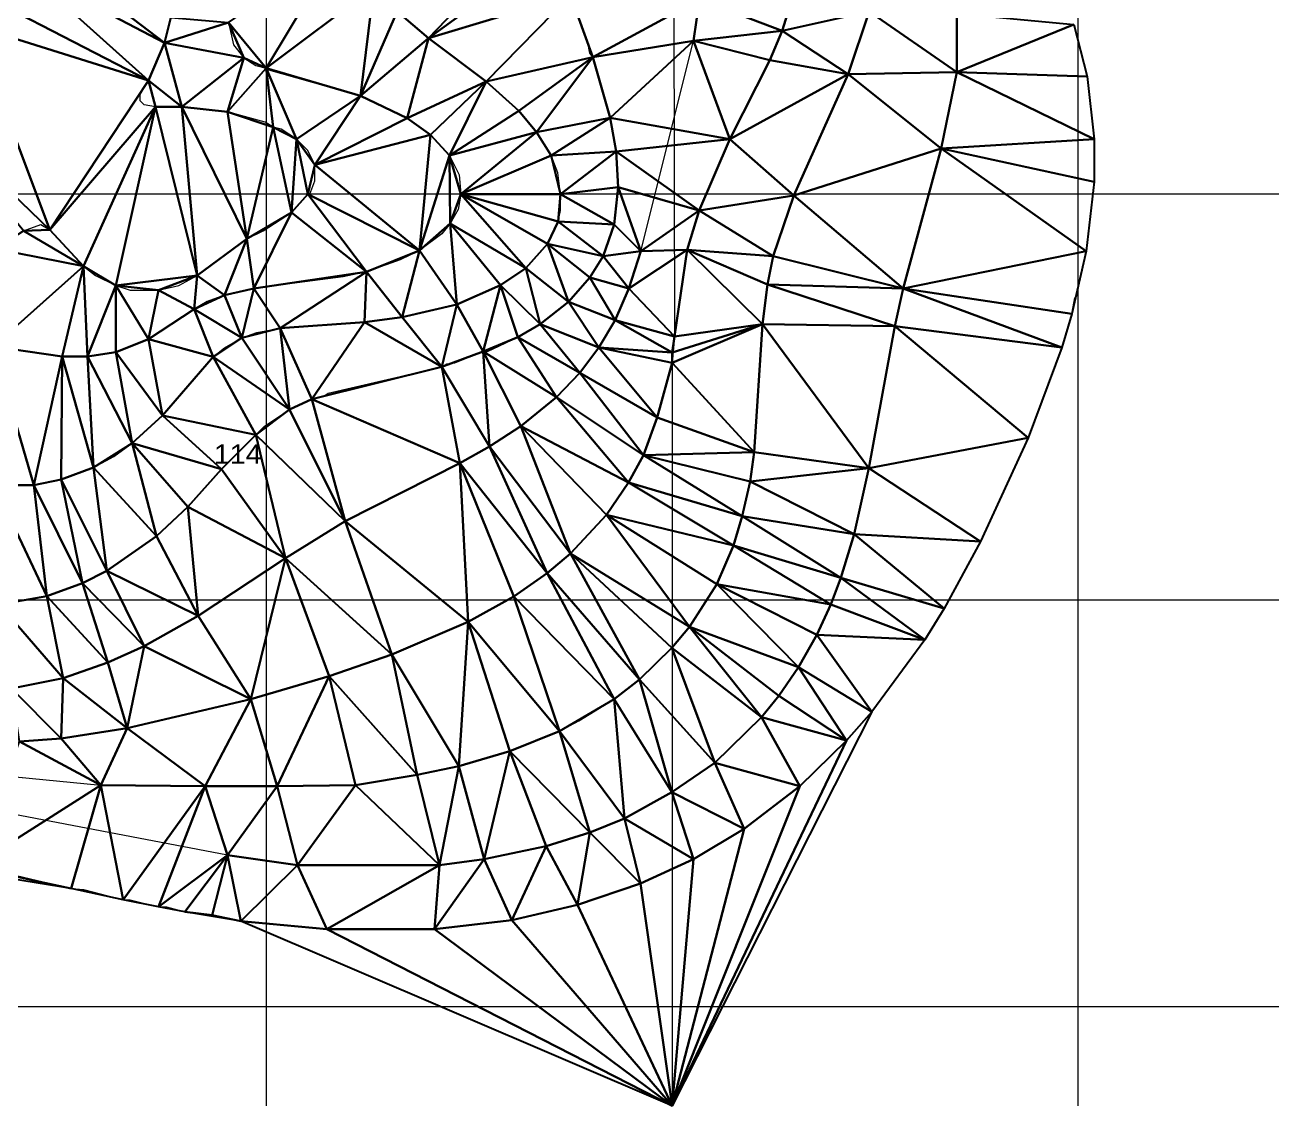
# Model space of a CAD drawing. Header units: metres. Extents: x 0 to 15.2, y 0 to 12.1.
# Drawn here: x 7.39 to 15.23, y 0.01 to 6.77 of the extents above; entities that cross this region are included whole.
import ezdxf

# ---------------------------------------------------------------- set-up
doc = ezdxf.new("R2010")
doc.units = ezdxf.units.M
doc.layers.add('P2D_GRAMMES', color=7, linetype='Continuous', lineweight=18)
doc.layers.add('P2D_ISOYPSEIS', color=30, linetype='Continuous', lineweight=18)
doc.layers.add('P2D_KEIMENA', color=7, linetype='Continuous')
doc.layers.add('P2D_TIN', color=94, linetype='Continuous')
doc.styles.add('ARIAL', font='arial.ttf')

msp = doc.modelspace()

# ---------------------------------------------------------------- linework, layer by layer
at = {"layer": 'P2D_GRAMMES'}
for p, q in [((8.893175, 12.055475), (8.893175, 0.009525)), ((13.973175, 12.055475), (13.973175, 0.009525)), ((15.230475, 5.711825), (0.009525, 5.711825)), ((15.230475, 3.171825), (0.009525, 3.171825)), ((0.009525, 0.631825), (15.230475, 0.631825))]:
    msp.add_line(p, q, dxfattribs=at)
at = {"layer": 'P2D_ISOYPSEIS'}
for points, elevation in [([(11.433845, 12.055475), (11.448509, 4.820662), (11.433845, 4.657725), (11.339195, 4.314825), (11.254105, 4.079875), (11.161395, 3.908425), (11.022965, 3.705225), (10.798175, 3.463925), (10.652125, 3.340735), (10.442575, 3.194685), (10.156825, 3.037205), (9.680575, 2.832735), (9.286875, 2.698115), (8.797925, 2.553335), (8.023225, 2.371725), (7.610475, 2.308225), (7.350125, 2.289175)], 110), ([(10.874375, 8.855075), (11.026775, 8.813165), (11.414125, 8.651875), (11.687175, 8.482965), (11.820525, 8.372475), (12.018645, 8.150225), (12.111355, 8.004175), (12.178665, 7.858125), (12.209145, 7.756525), (12.245975, 7.515225), (12.245975, 7.178675), (12.177395, 6.905625), (12.121515, 6.734175), (12.044045, 6.550025), (11.795125, 6.054725), (11.602085, 5.610225), (11.528425, 5.362575), (11.433845, 4.721225), (11.433845, 0.009525)], 110), ([(7.299325, 2.619375), (7.623175, 2.685415), (7.902575, 2.781935), (8.131175, 2.884805), (8.467725, 3.074035), (9.013825, 3.434715), (9.388475, 3.665855), (10.106025, 4.029075), (10.290175, 4.134485), (10.487025, 4.261485), (10.709275, 4.441825), (10.855325, 4.594225), (10.974705, 4.752975), (11.077575, 4.924425), (11.162665, 5.121275), (11.237595, 5.356225), (11.566525, 6.670675), (11.604625, 6.931025)], 112), ([(8.829675, 4.206875), (8.880475, 4.257675), (9.039225, 4.365625), (9.178925, 4.429125), (9.255125, 4.448175), (9.280525, 4.467225), (9.991725, 4.632325), (10.023475, 4.651375), (10.074275, 4.657725), (10.252075, 4.727575), (10.277475, 4.727575), (10.467975, 4.816475), (10.607675, 4.899025), (10.785475, 5.038725), (10.918825, 5.191125), (11.001375, 5.324475), (11.071225, 5.521325), (11.096625, 5.756275), (11.083925, 5.978525), (11.045825, 6.188075), (10.937875, 6.569075), (10.918825, 6.594475), (10.906125, 6.657975), (10.798175, 6.956425)], 114), ([(13.21435, 6.842125), (13.21435, 6.473825), (13.117195, 5.997575), (12.879705, 5.121275), (12.826365, 4.886325), (12.665075, 3.997325), (12.572365, 3.584575), (12.489815, 3.311525), (12.426315, 3.146425), (12.339955, 2.955925), (12.224385, 2.752725), (12.101195, 2.574925), (11.991975, 2.441575), (11.699875, 2.155825), (11.431905, 1.971675), (11.134725, 1.807845), (10.918825, 1.720215), (10.645775, 1.633855), (10.258425, 1.552575), (9.979025, 1.515904), (9.090025, 1.515904), (8.651875, 1.577975), (6.848475, 1.920875)], 106), ([(6.873875, 2.111375), (7.858125, 2.016125), (8.512175, 2.009775), (8.963025, 2.009775), (9.451975, 2.016125), (9.839325, 2.079625), (10.099675, 2.134235), (10.417175, 2.228215), (10.728325, 2.353945), (10.848975, 2.417445), (11.071225, 2.553335), (11.229975, 2.676525), (11.431905, 2.873375), (11.542395, 3.006725), (11.713845, 3.273425), (11.816715, 3.514725), (11.872595, 3.698875), (11.922125, 3.914775), (11.947525, 4.098925), (11.998325, 4.899025), (12.030075, 5.146675), (12.066905, 5.324475), (12.195175, 5.704205), (12.534265, 6.461125), (12.666345, 6.854825)], 108), ([(7.191375, 3.89255), (7.439025, 3.89255), (7.610475, 3.926205), (7.813675, 4.002405), (7.940675, 4.070985), (8.054975, 4.153535), (8.245475, 4.327525), (8.562975, 4.694555), (8.632825, 4.750435), (8.740775, 4.812665), (8.836025, 4.845685), (8.982075, 4.873625), (9.509125, 4.911725), (9.744075, 4.942205), (10.086975, 5.022215), (10.360025, 5.141595), (10.518775, 5.248275), (10.654665, 5.400675), (10.720705, 5.540375), (10.734675, 5.610225), (10.734675, 5.711825), (10.718165, 5.845175), (10.676255, 5.953125), (10.584815, 6.099175), (10.474325, 6.232525), (10.271125, 6.416675), (9.909175, 6.687185), (9.712325, 6.854825)], 116), ([(8.658225, 6.784975), (8.689975, 6.645275), (8.753475, 6.563995), (8.829675, 6.517005), (8.893175, 6.499225), (8.893175, 6.492875), (9.483725, 6.326505), (9.775825, 6.186805), (9.921875, 6.082665), (10.041255, 5.953125), (10.102215, 5.832475), (10.112375, 5.711825), (10.095865, 5.616575), (10.045065, 5.527675), (9.991725, 5.464175), (9.852025, 5.360035), (9.731375, 5.300345), (9.521825, 5.226685), (9.375775, 5.194935), (8.816975, 5.121275), (8.632825, 5.080635), (8.524875, 5.039995), (8.442325, 4.993005), (8.156575, 4.805045), (7.953375, 4.723765), (7.775575, 4.695825), (7.616825, 4.695825), (7.185025, 4.759325)], 116), ([(7.197725, 1.482725), (7.673975, 1.368425), (7.750175, 1.362075), (7.997825, 1.298575), (8.042275, 1.298575), (8.220075, 1.254125), (8.270875, 1.254125), (8.385175, 1.222375), (8.556625, 1.203325), (8.734425, 1.165225), (9.274175, 1.114425), (9.947275, 1.114425), (10.429875, 1.171575), (10.842625, 1.266825), (11.236325, 1.400175), (11.566525, 1.552575), (11.884025, 1.743075), (12.233275, 2.009775), (12.525375, 2.295525), (12.684125, 2.473325), (13.014325, 2.924175), (13.134975, 3.121025), (13.363575, 3.540125), (13.662025, 4.187825), (13.871575, 4.752975), (13.935075, 4.962525), (13.954125, 5.064125), (13.966825, 5.076825), (14.023975, 5.356225), (14.074775, 5.788025), (14.074775, 6.054725), (14.030325, 6.448425), (13.947775, 6.772275)], 104), ([(7.375525, 5.483225), (7.483475, 5.521325), (7.540625, 5.489575), (7.750175, 5.260975), (7.826375, 5.203825), (7.953375, 5.140325), (8.042275, 5.11175), (8.220075, 5.11175), (8.347075, 5.140325), (8.461375, 5.203825), (8.772525, 5.432425), (8.874125, 5.483225), (9.051925, 5.597525), (9.153525, 5.711825), (9.166225, 5.711825), (9.197975, 5.794375), (9.197975, 5.895975), (9.153525, 5.984875), (9.083675, 6.054725), (8.988425, 6.118225), (8.937625, 6.130925), (8.886825, 6.162675), (8.651875, 6.226175), (8.366125, 6.257925), (8.201025, 6.257925), (8.131175, 6.270625), (8.105775, 6.296025), (8.105775, 6.334125), (8.156575, 6.423025), (8.258175, 6.657975), (8.296275, 6.816725)], 120), ([(7.223125, 3.146425), (7.521575, 3.197225), (7.743825, 3.279775), (7.896225, 3.355975), (8.207375, 3.571875), (8.404225, 3.756025), (8.613775, 3.990975)], 114)]:
    msp.add_lwpolyline(points, dxfattribs=dict(at, elevation=elevation))
at = {"layer": 'P2D_TIN'}
for points in [[(10.575925, 7.381875, 114), (9.909175, 6.687185, 116), (9.712325, 6.854825, 116)], [(10.664825, 7.235825, 114), (9.909175, 6.687185, 116), (10.575925, 7.381875, 114)], [(7.388225, 7.115175, 120), (7.508875, 7.229475, 120), (8.258175, 6.657975, 120)], [(7.508875, 7.229475, 120), (8.296275, 6.816725, 120), (8.258175, 6.657975, 120)], [(9.350375, 7.261225, 116), (8.893175, 6.499225, 116), (8.658225, 6.784975, 116)], [(9.350375, 7.261225, 116), (9.566275, 7.007225, 116), (8.893175, 6.499225, 116)], [(10.664825, 7.235825, 114), (10.798175, 6.956425, 114), (9.909175, 6.687185, 116)], [(7.216775, 6.905625, 120), (7.388225, 7.115175, 120), (8.156575, 6.423025, 120)], [(7.388225, 7.115175, 120), (8.258175, 6.657975, 120), (8.156575, 6.423025, 120)], [(9.566275, 7.007225, 116), (9.483725, 6.326505, 116), (8.893175, 6.499225, 116)], [(9.566275, 7.007225, 116), (9.712325, 6.854825, 116), (9.483725, 6.326505, 116)], [(7.058025, 6.765925, 120), (7.216775, 6.905625, 120), (8.156575, 6.423025, 120)], [(10.798175, 6.956425, 114), (10.271125, 6.416675, 116), (9.909175, 6.687185, 116)], [(10.937875, 6.569075, 114), (10.271125, 6.416675, 116), (10.798175, 6.956425, 114)], [(11.604625, 6.931025, 112), (10.937875, 6.569075, 114), (10.798175, 6.956425, 114)], [(11.566525, 6.670675, 112), (10.937875, 6.569075, 114), (11.604625, 6.931025, 112)], [(11.566525, 6.670675, 112), (11.604625, 6.931025, 112), (12.121515, 6.734175, 110)], [(12.121515, 6.734175, 110), (11.604625, 6.931025, 112), (12.177395, 6.905625, 110)], [(12.666345, 6.854825, 108), (12.121515, 6.734175, 110), (12.177395, 6.905625, 110)], [(9.712325, 6.854825, 116), (9.909175, 6.687185, 116), (9.483725, 6.326505, 116)], [(12.666345, 6.854825, 108), (12.534265, 6.461125, 108), (12.121515, 6.734175, 110)], [(13.21435, 6.473825, 106), (12.534265, 6.461125, 108), (12.666345, 6.854825, 108)], [(13.21435, 6.473825, 106), (12.666345, 6.854825, 108), (13.21435, 6.842125, 106)], [(13.947775, 6.772275, 104), (13.21435, 6.473825, 106), (13.21435, 6.842125, 106)], [(6.759575, 6.238875, 120), (7.058025, 6.765925, 120), (7.540625, 5.489575, 120)], [(7.058025, 6.765925, 120), (8.156575, 6.423025, 120), (7.540625, 5.489575, 120)], [(8.296275, 6.816725, 120), (8.658225, 6.784975, 116), (8.258175, 6.657975, 120)], [(8.658225, 6.784975, 116), (8.753475, 6.563995, 116), (8.258175, 6.657975, 120)], [(8.658225, 6.784975, 116), (8.893175, 6.499225, 116), (8.753475, 6.563995, 116)], [(13.947775, 6.772275, 104), (14.030325, 6.448425, 104), (13.21435, 6.473825, 106)], [(9.909175, 6.687185, 116), (9.775825, 6.186805, 116), (9.483725, 6.326505, 116)], [(9.909175, 6.687185, 116), (10.271125, 6.416675, 116), (9.775825, 6.186805, 116)], [(11.566525, 6.670675, 112), (11.045825, 6.188075, 114), (10.937875, 6.569075, 114)], [(11.566525, 6.670675, 112), (11.795125, 6.054725, 110), (11.045825, 6.188075, 114)], [(12.044045, 6.550025, 110), (11.566525, 6.670675, 112), (12.121515, 6.734175, 110)], [(11.566525, 6.670675, 112), (12.044045, 6.550025, 110), (11.795125, 6.054725, 110)], [(12.121515, 6.734175, 110), (12.534265, 6.461125, 108), (12.044045, 6.550025, 110)], [(8.156575, 6.423025, 120), (8.258175, 6.657975, 120), (8.366125, 6.257925, 120)], [(8.258175, 6.657975, 120), (8.753475, 6.563995, 116), (8.366125, 6.257925, 120)], [(8.753475, 6.563995, 116), (8.651875, 6.226175, 120), (8.366125, 6.257925, 120)], [(8.753475, 6.563995, 116), (8.893175, 6.499225, 116), (8.651875, 6.226175, 120)], [(10.937875, 6.569075, 114), (10.474325, 6.232525, 116), (10.271125, 6.416675, 116)], [(10.584815, 6.099175, 116), (10.474325, 6.232525, 116), (10.937875, 6.569075, 114)], [(10.584815, 6.099175, 116), (10.937875, 6.569075, 114), (11.045825, 6.188075, 114)], [(12.044045, 6.550025, 110), (12.534265, 6.461125, 108), (11.795125, 6.054725, 110)], [(8.893175, 6.499225, 116), (8.937625, 6.130925, 120), (8.651875, 6.226175, 120)], [(8.893175, 6.499225, 116), (9.083675, 6.054725, 120), (8.937625, 6.130925, 120)], [(8.893175, 6.499225, 116), (9.483725, 6.326505, 116), (9.083675, 6.054725, 120)], [(12.534265, 6.461125, 108), (12.195175, 5.704205, 108), (11.795125, 6.054725, 110)], [(13.117195, 5.997575, 106), (12.195175, 5.704205, 108), (12.534265, 6.461125, 108)], [(13.21435, 6.473825, 106), (13.117195, 5.997575, 106), (12.534265, 6.461125, 108)], [(14.074775, 6.054725, 104), (13.117195, 5.997575, 106), (13.21435, 6.473825, 106)], [(14.030325, 6.448425, 104), (14.074775, 6.054725, 104), (13.21435, 6.473825, 106)], [(8.156575, 6.423025, 120), (8.201025, 6.257925, 120), (7.540625, 5.489575, 120)], [(8.201025, 6.257925, 120), (8.156575, 6.423025, 120), (8.366125, 6.257925, 120)], [(10.271125, 6.416675, 116), (9.921875, 6.082665, 116), (9.775825, 6.186805, 116)], [(9.921875, 6.082665, 116), (10.271125, 6.416675, 116), (10.041255, 5.953125, 116)], [(10.271125, 6.416675, 116), (10.474325, 6.232525, 116), (10.041255, 5.953125, 116)], [(9.083675, 6.054725, 120), (9.483725, 6.326505, 116), (9.197975, 5.895975, 120)], [(9.483725, 6.326505, 116), (9.775825, 6.186805, 116), (9.197975, 5.895975, 120)], [(7.375525, 5.483225, 120), (6.759575, 6.238875, 120), (7.540625, 5.489575, 120)], [(7.540625, 5.489575, 120), (8.201025, 6.257925, 120), (7.750175, 5.260975, 120)], [(8.201025, 6.257925, 120), (7.953375, 5.140325, 120), (7.750175, 5.260975, 120)], [(8.461375, 5.203825, 120), (7.953375, 5.140325, 120), (8.201025, 6.257925, 120)], [(8.201025, 6.257925, 120), (8.366125, 6.257925, 120), (8.461375, 5.203825, 120)], [(8.366125, 6.257925, 120), (8.772525, 5.432425, 120), (8.461375, 5.203825, 120)], [(8.366125, 6.257925, 120), (8.651875, 6.226175, 120), (8.772525, 5.432425, 120)], [(8.651875, 6.226175, 120), (8.937625, 6.130925, 120), (8.772525, 5.432425, 120)], [(10.474325, 6.232525, 116), (10.584815, 6.099175, 116), (10.041255, 5.953125, 116)], [(8.937625, 6.130925, 120), (9.051925, 5.597525, 120), (8.772525, 5.432425, 120)], [(8.937625, 6.130925, 120), (9.083675, 6.054725, 120), (9.051925, 5.597525, 120)], [(9.775825, 6.186805, 116), (9.921875, 6.082665, 116), (9.197975, 5.895975, 120)], [(10.676255, 5.953125, 116), (10.584815, 6.099175, 116), (11.045825, 6.188075, 114)], [(10.676255, 5.953125, 116), (11.045825, 6.188075, 114), (11.083925, 5.978525, 114)], [(11.083925, 5.978525, 114), (11.045825, 6.188075, 114), (11.795125, 6.054725, 110)], [(9.083675, 6.054725, 120), (9.153525, 5.711825, 120), (9.051925, 5.597525, 120)], [(9.083675, 6.054725, 120), (9.197975, 5.895975, 120), (9.153525, 5.711825, 120)], [(9.921875, 6.082665, 116), (9.852025, 5.360035, 116), (9.197975, 5.895975, 120)], [(9.921875, 6.082665, 116), (10.041255, 5.953125, 116), (9.852025, 5.360035, 116)], [(10.584815, 6.099175, 116), (10.112375, 5.711825, 116), (10.041255, 5.953125, 116)], [(10.584815, 6.099175, 116), (10.676255, 5.953125, 116), (10.112375, 5.711825, 116)], [(11.602085, 5.610225, 110), (11.083925, 5.978525, 114), (11.795125, 6.054725, 110)], [(12.195175, 5.704205, 108), (11.602085, 5.610225, 110), (11.795125, 6.054725, 110)], [(14.074775, 5.788025, 104), (13.117195, 5.997575, 106), (14.074775, 6.054725, 104)], [(10.734675, 5.711825, 116), (10.676255, 5.953125, 116), (11.083925, 5.978525, 114)], [(11.096625, 5.756275, 114), (10.734675, 5.711825, 116), (11.083925, 5.978525, 114)], [(11.096625, 5.756275, 114), (11.083925, 5.978525, 114), (11.602085, 5.610225, 110)], [(13.117195, 5.997575, 106), (12.879705, 5.121275, 106), (12.195175, 5.704205, 108)], [(13.117195, 5.997575, 106), (14.023975, 5.356225, 104), (12.879705, 5.121275, 106)], [(13.117195, 5.997575, 106), (14.074775, 5.788025, 104), (14.023975, 5.356225, 104)], [(9.852025, 5.360035, 116), (9.153525, 5.711825, 120), (9.197975, 5.895975, 120)], [(10.041255, 5.953125, 116), (10.045065, 5.527675, 116), (9.852025, 5.360035, 116)], [(10.041255, 5.953125, 116), (10.112375, 5.711825, 116), (10.045065, 5.527675, 116)], [(10.676255, 5.953125, 116), (10.734675, 5.711825, 116), (10.112375, 5.711825, 116)], [(11.096625, 5.756275, 114), (11.071225, 5.521325, 114), (10.734675, 5.711825, 116)], [(11.096625, 5.756275, 114), (11.237595, 5.356225, 112), (11.071225, 5.521325, 114)], [(11.237595, 5.356225, 112), (11.096625, 5.756275, 114), (11.602085, 5.610225, 110)], [(9.521825, 5.226685, 116), (9.051925, 5.597525, 120), (9.153525, 5.711825, 120)], [(9.852025, 5.360035, 116), (9.521825, 5.226685, 116), (9.153525, 5.711825, 120)], [(10.518775, 5.248275, 116), (10.045065, 5.527675, 116), (10.112375, 5.711825, 116)], [(10.654665, 5.400675, 116), (10.518775, 5.248275, 116), (10.112375, 5.711825, 116)], [(10.720705, 5.540375, 116), (10.654665, 5.400675, 116), (10.112375, 5.711825, 116)], [(10.734675, 5.711825, 116), (10.720705, 5.540375, 116), (10.112375, 5.711825, 116)], [(11.071225, 5.521325, 114), (10.720705, 5.540375, 116), (10.734675, 5.711825, 116)], [(12.066905, 5.324475, 108), (11.602085, 5.610225, 110), (12.195175, 5.704205, 108)], [(12.879705, 5.121275, 106), (12.066905, 5.324475, 108), (12.195175, 5.704205, 108)], [(8.772525, 5.432425, 120), (9.051925, 5.597525, 120), (8.816975, 5.121275, 116)], [(9.051925, 5.597525, 120), (9.521825, 5.226685, 116), (8.816975, 5.121275, 116)], [(11.528425, 5.362575, 110), (11.237595, 5.356225, 112), (11.602085, 5.610225, 110)], [(12.066905, 5.324475, 108), (11.528425, 5.362575, 110), (11.602085, 5.610225, 110)], [(10.045065, 5.527675, 116), (10.086975, 5.022215, 116), (9.852025, 5.360035, 116)], [(10.045065, 5.527675, 116), (10.360025, 5.141595, 116), (10.086975, 5.022215, 116)], [(10.518775, 5.248275, 116), (10.360025, 5.141595, 116), (10.045065, 5.527675, 116)], [(11.001375, 5.324475, 114), (10.654665, 5.400675, 116), (10.720705, 5.540375, 116)], [(11.001375, 5.324475, 114), (10.720705, 5.540375, 116), (11.071225, 5.521325, 114)], [(11.237595, 5.356225, 112), (11.001375, 5.324475, 114), (11.071225, 5.521325, 114)], [(7.750175, 5.260975, 120), (7.197725, 5.368925, 120), (7.375525, 5.483225, 120)], [(7.540625, 5.489575, 120), (7.750175, 5.260975, 120), (7.375525, 5.483225, 120)], [(8.461375, 5.203825, 120), (8.772525, 5.432425, 120), (8.632825, 5.080635, 116)], [(8.772525, 5.432425, 120), (8.816975, 5.121275, 116), (8.632825, 5.080635, 116)], [(7.750175, 5.260975, 120), (7.185025, 4.759325, 116), (7.197725, 5.368925, 120)], [(9.852025, 5.360035, 116), (9.744075, 4.942205, 116), (9.521825, 5.226685, 116)], [(10.086975, 5.022215, 116), (9.744075, 4.942205, 116), (9.852025, 5.360035, 116)], [(10.654665, 5.400675, 116), (10.785475, 5.038725, 114), (10.518775, 5.248275, 116)], [(10.918825, 5.191125, 114), (10.654665, 5.400675, 116), (11.001375, 5.324475, 114)], [(10.918825, 5.191125, 114), (10.785475, 5.038725, 114), (10.654665, 5.400675, 116)], [(11.237595, 5.356225, 112), (11.162665, 5.121275, 112), (11.001375, 5.324475, 114)], [(11.162665, 5.121275, 112), (11.237595, 5.356225, 112), (11.528425, 5.362575, 110)], [(11.448509, 4.820662, 110), (11.162665, 5.121275, 112), (11.528425, 5.362575, 110)], [(11.528425, 5.362575, 110), (11.998325, 4.899025, 108), (11.448509, 4.820662, 110)], [(12.030075, 5.146675, 108), (11.998325, 4.899025, 108), (11.528425, 5.362575, 110)], [(12.030075, 5.146675, 108), (11.528425, 5.362575, 110), (12.066905, 5.324475, 108)], [(14.023975, 5.356225, 104), (13.935075, 4.962525, 104), (12.879705, 5.121275, 106)], [(7.616825, 4.695825, 116), (7.185025, 4.759325, 116), (7.750175, 5.260975, 120)], [(7.775575, 4.695825, 116), (7.616825, 4.695825, 116), (7.750175, 5.260975, 120)], [(7.953375, 5.140325, 120), (7.775575, 4.695825, 116), (7.750175, 5.260975, 120)], [(11.162665, 5.121275, 112), (10.918825, 5.191125, 114), (11.001375, 5.324475, 114)], [(12.030075, 5.146675, 108), (12.066905, 5.324475, 108), (12.879705, 5.121275, 106)], [(8.220075, 5.11175, 120), (7.953375, 5.140325, 120), (8.461375, 5.203825, 120)], [(8.461375, 5.203825, 120), (8.442325, 4.993005, 116), (8.220075, 5.11175, 120)], [(8.461375, 5.203825, 120), (8.632825, 5.080635, 116), (8.442325, 4.993005, 116)], [(9.521825, 5.226685, 116), (8.982075, 4.873625, 116), (8.816975, 5.121275, 116)], [(9.521825, 5.226685, 116), (9.509125, 4.911725, 116), (8.982075, 4.873625, 116)], [(9.521825, 5.226685, 116), (9.744075, 4.942205, 116), (9.509125, 4.911725, 116)], [(10.518775, 5.248275, 116), (10.607675, 4.899025, 114), (10.360025, 5.141595, 116)], [(10.785475, 5.038725, 114), (10.607675, 4.899025, 114), (10.518775, 5.248275, 116)], [(11.077575, 4.924425, 112), (10.785475, 5.038725, 114), (10.918825, 5.191125, 114)], [(11.162665, 5.121275, 112), (11.077575, 4.924425, 112), (10.918825, 5.191125, 114)], [(7.953375, 5.140325, 120), (7.953375, 4.723765, 116), (7.775575, 4.695825, 116)], [(7.953375, 5.140325, 120), (8.156575, 4.805045, 116), (7.953375, 4.723765, 116)], [(8.220075, 5.11175, 120), (8.156575, 4.805045, 116), (7.953375, 5.140325, 120)], [(8.220075, 5.11175, 120), (8.442325, 4.993005, 116), (8.156575, 4.805045, 116)], [(8.816975, 5.121275, 116), (8.740775, 4.812665, 116), (8.632825, 5.080635, 116)], [(8.816975, 5.121275, 116), (8.982075, 4.873625, 116), (8.740775, 4.812665, 116)], [(10.360025, 5.141595, 116), (10.252075, 4.727575, 114), (10.086975, 5.022215, 116)], [(10.360025, 5.141595, 116), (10.467975, 4.816475, 114), (10.252075, 4.727575, 114)], [(10.607675, 4.899025, 114), (10.467975, 4.816475, 114), (10.360025, 5.141595, 116)], [(11.448509, 4.820662, 110), (11.077575, 4.924425, 112), (11.162665, 5.121275, 112)], [(12.826365, 4.886325, 106), (11.998325, 4.899025, 108), (12.030075, 5.146675, 108)], [(12.826365, 4.886325, 106), (12.030075, 5.146675, 108), (12.879705, 5.121275, 106)], [(12.826365, 4.886325, 106), (12.879705, 5.121275, 106), (13.871575, 4.752975, 104)], [(12.879705, 5.121275, 106), (13.935075, 4.962525, 104), (13.871575, 4.752975, 104)], [(8.632825, 5.080635, 116), (8.740775, 4.812665, 116), (8.442325, 4.993005, 116)], [(10.086975, 5.022215, 116), (9.991725, 4.632325, 114), (9.744075, 4.942205, 116)], [(10.086975, 5.022215, 116), (10.252075, 4.727575, 114), (9.991725, 4.632325, 114)], [(10.974705, 4.752975, 112), (10.607675, 4.899025, 114), (10.785475, 5.038725, 114)], [(11.077575, 4.924425, 112), (10.974705, 4.752975, 112), (10.785475, 5.038725, 114)], [(8.562975, 4.694555, 116), (8.156575, 4.805045, 116), (8.442325, 4.993005, 116)], [(8.740775, 4.812665, 116), (8.562975, 4.694555, 116), (8.442325, 4.993005, 116)], [(8.982075, 4.873625, 116), (9.039225, 4.365625, 114), (8.740775, 4.812665, 116)], [(9.509125, 4.911725, 116), (9.178925, 4.429125, 114), (8.982075, 4.873625, 116)], [(9.178925, 4.429125, 114), (9.039225, 4.365625, 114), (8.982075, 4.873625, 116)], [(9.509125, 4.911725, 116), (9.991725, 4.632325, 114), (9.178925, 4.429125, 114)], [(9.744075, 4.942205, 116), (9.991725, 4.632325, 114), (9.509125, 4.911725, 116)], [(10.855325, 4.594225, 112), (10.467975, 4.816475, 114), (10.607675, 4.899025, 114)], [(10.974705, 4.752975, 112), (10.855325, 4.594225, 112), (10.607675, 4.899025, 114)], [(10.974705, 4.752975, 112), (11.077575, 4.924425, 112), (11.433845, 4.721225, 110)], [(11.433845, 4.721225, 110), (11.077575, 4.924425, 112), (11.448509, 4.820662, 110)], [(11.998325, 4.899025, 108), (11.433845, 4.657725, 110), (11.433845, 4.721225, 110)], [(11.448509, 4.820662, 110), (11.998325, 4.899025, 108), (11.433845, 4.721225, 110)], [(11.998325, 4.899025, 108), (11.947525, 4.098925, 108), (11.433845, 4.657725, 110)], [(12.665075, 3.997325, 106), (11.947525, 4.098925, 108), (11.998325, 4.899025, 108)], [(12.826365, 4.886325, 106), (12.665075, 3.997325, 106), (11.998325, 4.899025, 108)], [(12.826365, 4.886325, 106), (13.662025, 4.187825, 104), (12.665075, 3.997325, 106)], [(12.826365, 4.886325, 106), (13.871575, 4.752975, 104), (13.662025, 4.187825, 104)], [(8.156575, 4.805045, 116), (8.245475, 4.327525, 116), (7.953375, 4.723765, 116)], [(8.562975, 4.694555, 116), (8.245475, 4.327525, 116), (8.156575, 4.805045, 116)], [(9.039225, 4.365625, 114), (8.562975, 4.694555, 116), (8.740775, 4.812665, 116)], [(10.709275, 4.441825, 112), (10.252075, 4.727575, 114), (10.467975, 4.816475, 114)], [(10.855325, 4.594225, 112), (10.709275, 4.441825, 112), (10.467975, 4.816475, 114)], [(7.616825, 4.695825, 116), (7.439025, 3.89255, 116), (7.185025, 4.759325, 116)], [(7.439025, 3.89255, 116), (7.191375, 3.89255, 116), (7.185025, 4.759325, 116)], [(7.953375, 4.723765, 116), (8.054975, 4.153535, 116), (7.775575, 4.695825, 116)], [(8.245475, 4.327525, 116), (8.054975, 4.153535, 116), (7.953375, 4.723765, 116)], [(10.252075, 4.727575, 114), (10.290175, 4.134485, 112), (9.991725, 4.632325, 114)], [(10.487025, 4.261485, 112), (10.290175, 4.134485, 112), (10.252075, 4.727575, 114)], [(10.709275, 4.441825, 112), (10.487025, 4.261485, 112), (10.252075, 4.727575, 114)], [(10.974705, 4.752975, 112), (11.339195, 4.314825, 110), (10.855325, 4.594225, 112)], [(10.974705, 4.752975, 112), (11.433845, 4.657725, 110), (11.339195, 4.314825, 110)], [(11.433845, 4.721225, 110), (11.433845, 4.657725, 110), (10.974705, 4.752975, 112)], [(7.610475, 3.926205, 116), (7.439025, 3.89255, 116), (7.616825, 4.695825, 116)], [(7.813675, 4.002405, 116), (7.610475, 3.926205, 116), (7.616825, 4.695825, 116)], [(7.775575, 4.695825, 116), (7.813675, 4.002405, 116), (7.616825, 4.695825, 116)], [(8.054975, 4.153535, 116), (7.813675, 4.002405, 116), (7.775575, 4.695825, 116)], [(8.829675, 4.206875, 114), (8.245475, 4.327525, 116), (8.562975, 4.694555, 116)], [(8.829675, 4.206875, 114), (8.562975, 4.694555, 116), (9.039225, 4.365625, 114)], [(9.991725, 4.632325, 114), (10.106025, 4.029075, 112), (9.178925, 4.429125, 114)], [(10.290175, 4.134485, 112), (10.106025, 4.029075, 112), (9.991725, 4.632325, 114)], [(11.947525, 4.098925, 108), (11.339195, 4.314825, 110), (11.433845, 4.657725, 110)], [(10.855325, 4.594225, 112), (11.254105, 4.079875, 110), (10.709275, 4.441825, 112)], [(10.855325, 4.594225, 112), (11.339195, 4.314825, 110), (11.254105, 4.079875, 110)], [(9.388475, 3.665855, 112), (9.039225, 4.365625, 114), (9.178925, 4.429125, 114)], [(10.106025, 4.029075, 112), (9.388475, 3.665855, 112), (9.178925, 4.429125, 114)], [(10.709275, 4.441825, 112), (11.161395, 3.908425, 110), (10.487025, 4.261485, 112)], [(10.709275, 4.441825, 112), (11.254105, 4.079875, 110), (11.161395, 3.908425, 110)], [(8.245475, 4.327525, 116), (8.613775, 3.990975, 114), (8.054975, 4.153535, 116)], [(8.829675, 4.206875, 114), (8.613775, 3.990975, 114), (8.245475, 4.327525, 116)], [(9.388475, 3.665855, 112), (8.829675, 4.206875, 114), (9.039225, 4.365625, 114)], [(10.290175, 4.134485, 112), (10.487025, 4.261485, 112), (10.798175, 3.463925, 110)], [(10.487025, 4.261485, 112), (11.022965, 3.705225, 110), (10.798175, 3.463925, 110)], [(10.487025, 4.261485, 112), (11.161395, 3.908425, 110), (11.022965, 3.705225, 110)], [(11.254105, 4.079875, 110), (11.339195, 4.314825, 110), (11.947525, 4.098925, 108)], [(8.829675, 4.206875, 114), (9.013825, 3.434715, 112), (8.613775, 3.990975, 114)], [(9.388475, 3.665855, 112), (9.013825, 3.434715, 112), (8.829675, 4.206875, 114)], [(13.662025, 4.187825, 104), (13.363575, 3.540125, 104), (12.665075, 3.997325, 106)], [(8.054975, 4.153535, 116), (8.207375, 3.571875, 114), (7.813675, 4.002405, 116)], [(8.613775, 3.990975, 114), (8.404225, 3.756025, 114), (8.054975, 4.153535, 116)], [(8.404225, 3.756025, 114), (8.207375, 3.571875, 114), (8.054975, 4.153535, 116)], [(10.106025, 4.029075, 112), (10.290175, 4.134485, 112), (10.652125, 3.340735, 110)], [(10.290175, 4.134485, 112), (10.798175, 3.463925, 110), (10.652125, 3.340735, 110)], [(11.872595, 3.698875, 108), (11.161395, 3.908425, 110), (11.254105, 4.079875, 110)], [(11.947525, 4.098925, 108), (11.922125, 3.914775, 108), (11.254105, 4.079875, 110)], [(11.922125, 3.914775, 108), (11.872595, 3.698875, 108), (11.254105, 4.079875, 110)], [(12.665075, 3.997325, 106), (11.922125, 3.914775, 108), (11.947525, 4.098925, 108)], [(7.813675, 4.002405, 116), (7.896225, 3.355975, 114), (7.610475, 3.926205, 116)], [(8.207375, 3.571875, 114), (7.896225, 3.355975, 114), (7.813675, 4.002405, 116)], [(10.156825, 3.037205, 110), (9.388475, 3.665855, 112), (10.106025, 4.029075, 112)], [(10.156825, 3.037205, 110), (10.106025, 4.029075, 112), (10.442575, 3.194685, 110)], [(10.442575, 3.194685, 110), (10.106025, 4.029075, 112), (10.652125, 3.340735, 110)], [(7.610475, 3.926205, 116), (7.743825, 3.279775, 114), (7.439025, 3.89255, 116)], [(7.896225, 3.355975, 114), (7.743825, 3.279775, 114), (7.610475, 3.926205, 116)], [(9.013825, 3.434715, 112), (8.404225, 3.756025, 114), (8.613775, 3.990975, 114)], [(12.665075, 3.997325, 106), (12.572365, 3.584575, 106), (11.922125, 3.914775, 108)], [(12.665075, 3.997325, 106), (13.363575, 3.540125, 104), (12.572365, 3.584575, 106)], [(7.439025, 3.89255, 116), (7.521575, 3.197225, 114), (7.191375, 3.89255, 116)], [(7.521575, 3.197225, 114), (7.223125, 3.146425, 114), (7.191375, 3.89255, 116)], [(7.743825, 3.279775, 114), (7.521575, 3.197225, 114), (7.439025, 3.89255, 116)], [(11.816715, 3.514725, 108), (11.022965, 3.705225, 110), (11.161395, 3.908425, 110)], [(11.872595, 3.698875, 108), (11.816715, 3.514725, 108), (11.161395, 3.908425, 110)], [(11.872595, 3.698875, 108), (11.922125, 3.914775, 108), (12.572365, 3.584575, 106)], [(8.404225, 3.756025, 114), (8.467725, 3.074035, 112), (8.207375, 3.571875, 114)], [(9.013825, 3.434715, 112), (8.467725, 3.074035, 112), (8.404225, 3.756025, 114)], [(11.022965, 3.705225, 110), (11.542395, 3.006725, 108), (10.798175, 3.463925, 110)], [(11.713845, 3.273425, 108), (11.542395, 3.006725, 108), (11.022965, 3.705225, 110)], [(11.713845, 3.273425, 108), (11.022965, 3.705225, 110), (11.816715, 3.514725, 108)], [(11.816715, 3.514725, 108), (11.872595, 3.698875, 108), (12.489815, 3.311525, 106)], [(12.572365, 3.584575, 106), (12.489815, 3.311525, 106), (11.872595, 3.698875, 108)], [(9.680575, 2.832735, 110), (9.013825, 3.434715, 112), (9.388475, 3.665855, 112)], [(9.680575, 2.832735, 110), (9.388475, 3.665855, 112), (10.156825, 3.037205, 110)], [(8.207375, 3.571875, 114), (8.467725, 3.074035, 112), (7.896225, 3.355975, 114)], [(12.489815, 3.311525, 106), (12.572365, 3.584575, 106), (13.134975, 3.121025, 104)], [(13.363575, 3.540125, 104), (13.134975, 3.121025, 104), (12.572365, 3.584575, 106)], [(10.798175, 3.463925, 110), (11.229975, 2.676525, 108), (10.652125, 3.340735, 110)], [(10.798175, 3.463925, 110), (11.431905, 2.873375, 108), (11.229975, 2.676525, 108)], [(11.542395, 3.006725, 108), (11.431905, 2.873375, 108), (10.798175, 3.463925, 110)], [(12.426315, 3.146425, 106), (11.713845, 3.273425, 108), (11.816715, 3.514725, 108)], [(12.489815, 3.311525, 106), (12.426315, 3.146425, 106), (11.816715, 3.514725, 108)], [(8.797925, 2.553335, 110), (8.467725, 3.074035, 112), (9.013825, 3.434715, 112)], [(8.797925, 2.553335, 110), (9.013825, 3.434715, 112), (9.286875, 2.698115, 110)], [(9.286875, 2.698115, 110), (9.013825, 3.434715, 112), (9.680575, 2.832735, 110)], [(7.896225, 3.355975, 114), (8.131175, 2.884805, 112), (7.743825, 3.279775, 114)], [(8.467725, 3.074035, 112), (8.131175, 2.884805, 112), (7.896225, 3.355975, 114)], [(10.652125, 3.340735, 110), (11.071225, 2.553335, 108), (10.442575, 3.194685, 110)], [(10.652125, 3.340735, 110), (11.229975, 2.676525, 108), (11.071225, 2.553335, 108)], [(12.489815, 3.311525, 106), (13.014325, 2.924175, 104), (12.426315, 3.146425, 106)], [(12.489815, 3.311525, 106), (13.134975, 3.121025, 104), (13.014325, 2.924175, 104)], [(7.743825, 3.279775, 114), (7.902575, 2.781935, 112), (7.521575, 3.197225, 114)], [(8.131175, 2.884805, 112), (7.902575, 2.781935, 112), (7.743825, 3.279775, 114)], [(11.713845, 3.273425, 108), (12.224385, 2.752725, 106), (11.542395, 3.006725, 108)], [(12.339955, 2.955925, 106), (12.224385, 2.752725, 106), (11.713845, 3.273425, 108)], [(12.339955, 2.955925, 106), (11.713845, 3.273425, 108), (12.426315, 3.146425, 106)], [(7.521575, 3.197225, 114), (7.623175, 2.685415, 112), (7.223125, 3.146425, 114)], [(7.623175, 2.685415, 112), (7.299325, 2.619375, 112), (7.223125, 3.146425, 114)], [(7.902575, 2.781935, 112), (7.623175, 2.685415, 112), (7.521575, 3.197225, 114)], [(10.442575, 3.194685, 110), (10.728325, 2.353945, 108), (10.156825, 3.037205, 110)], [(10.442575, 3.194685, 110), (11.071225, 2.553335, 108), (10.728325, 2.353945, 108)], [(12.426315, 3.146425, 106), (13.014325, 2.924175, 104), (12.339955, 2.955925, 106)], [(8.797925, 2.553335, 110), (8.131175, 2.884805, 112), (8.467725, 3.074035, 112)], [(9.680575, 2.832735, 110), (10.156825, 3.037205, 110), (10.099675, 2.134235, 108)], [(10.156825, 3.037205, 110), (10.417175, 2.228215, 108), (10.099675, 2.134235, 108)], [(10.156825, 3.037205, 110), (10.728325, 2.353945, 108), (10.417175, 2.228215, 108)], [(11.431905, 2.873375, 108), (11.542395, 3.006725, 108), (11.991975, 2.441575, 106)], [(11.542395, 3.006725, 108), (12.101195, 2.574925, 106), (11.991975, 2.441575, 106)], [(11.542395, 3.006725, 108), (12.224385, 2.752725, 106), (12.101195, 2.574925, 106)], [(12.224385, 2.752725, 106), (12.339955, 2.955925, 106), (12.684125, 2.473325, 104)], [(12.339955, 2.955925, 106), (13.014325, 2.924175, 104), (12.684125, 2.473325, 104)], [(8.131175, 2.884805, 112), (8.023225, 2.371725, 110), (7.902575, 2.781935, 112)], [(8.797925, 2.553335, 110), (8.023225, 2.371725, 110), (8.131175, 2.884805, 112)], [(9.839325, 2.079625, 108), (9.286875, 2.698115, 110), (9.680575, 2.832735, 110)], [(9.839325, 2.079625, 108), (9.680575, 2.832735, 110), (10.099675, 2.134235, 108)], [(11.229975, 2.676525, 108), (11.431905, 2.873375, 108), (11.699875, 2.155825, 106)], [(11.431905, 2.873375, 108), (11.991975, 2.441575, 106), (11.699875, 2.155825, 106)], [(7.902575, 2.781935, 112), (8.023225, 2.371725, 110), (7.623175, 2.685415, 112)], [(12.101195, 2.574925, 106), (12.224385, 2.752725, 106), (12.525375, 2.295525, 104)], [(12.525375, 2.295525, 104), (12.224385, 2.752725, 106), (12.684125, 2.473325, 104)], [(7.623175, 2.685415, 112), (7.610475, 2.308225, 110), (7.299325, 2.619375, 112)], [(8.023225, 2.371725, 110), (7.610475, 2.308225, 110), (7.623175, 2.685415, 112)], [(8.963025, 2.009775, 108), (8.797925, 2.553335, 110), (9.286875, 2.698115, 110)], [(9.451975, 2.016125, 108), (8.963025, 2.009775, 108), (9.286875, 2.698115, 110)], [(9.451975, 2.016125, 108), (9.286875, 2.698115, 110), (9.839325, 2.079625, 108)], [(11.071225, 2.553335, 108), (11.229975, 2.676525, 108), (11.431905, 1.971675, 106)], [(11.229975, 2.676525, 108), (11.699875, 2.155825, 106), (11.431905, 1.971675, 106)], [(7.610475, 2.308225, 110), (7.350125, 2.289175, 110), (7.299325, 2.619375, 112)], [(8.512175, 2.009775, 108), (8.023225, 2.371725, 110), (8.797925, 2.553335, 110)], [(8.963025, 2.009775, 108), (8.512175, 2.009775, 108), (8.797925, 2.553335, 110)], [(10.728325, 2.353945, 108), (11.071225, 2.553335, 108), (11.134725, 1.807845, 106)], [(11.071225, 2.553335, 108), (11.431905, 1.971675, 106), (11.134725, 1.807845, 106)], [(11.991975, 2.441575, 106), (12.101195, 2.574925, 106), (12.525375, 2.295525, 104)], [(12.684125, 2.473325, 104), (11.433845, 0.009525, 110), (12.525375, 2.295525, 104)], [(11.699875, 2.155825, 106), (11.991975, 2.441575, 106), (12.233275, 2.009775, 104)], [(11.991975, 2.441575, 106), (12.525375, 2.295525, 104), (12.233275, 2.009775, 104)], [(8.023225, 2.371725, 110), (7.858125, 2.016125, 108), (7.610475, 2.308225, 110)], [(8.512175, 2.009775, 108), (7.858125, 2.016125, 108), (8.023225, 2.371725, 110)], [(10.417175, 2.228215, 108), (10.728325, 2.353945, 108), (10.918825, 1.720215, 106)], [(10.728325, 2.353945, 108), (11.134725, 1.807845, 106), (10.918825, 1.720215, 106)], [(7.051675, 1.501775, 104), (7.350125, 2.289175, 110), (7.858125, 2.016125, 108)], [(7.858125, 2.016125, 108), (7.350125, 2.289175, 110), (7.610475, 2.308225, 110)], [(12.525375, 2.295525, 104), (11.433845, 0.009525, 110), (12.233275, 2.009775, 104)], [(10.258425, 1.552575, 106), (10.099675, 2.134235, 108), (10.417175, 2.228215, 108)], [(10.645775, 1.633855, 106), (10.258425, 1.552575, 106), (10.417175, 2.228215, 108)], [(10.645775, 1.633855, 106), (10.417175, 2.228215, 108), (10.918825, 1.720215, 106)], [(10.099675, 2.134235, 108), (9.979025, 1.515904, 106), (9.839325, 2.079625, 108)], [(10.258425, 1.552575, 106), (9.979025, 1.515904, 106), (10.099675, 2.134235, 108)], [(11.431905, 1.971675, 106), (11.699875, 2.155825, 106), (11.884025, 1.743075, 104)], [(11.884025, 1.743075, 104), (11.699875, 2.155825, 106), (12.233275, 2.009775, 104)], [(9.839325, 2.079625, 108), (9.979025, 1.515904, 106), (9.451975, 2.016125, 108)], [(7.051675, 1.501775, 104), (7.858125, 2.016125, 108), (7.673975, 1.368425, 104)], [(7.997825, 1.298575, 104), (7.673975, 1.368425, 104), (7.858125, 2.016125, 108)], [(7.997825, 1.298575, 104), (7.858125, 2.016125, 108), (8.512175, 2.009775, 108)], [(8.220075, 1.254125, 104), (7.997825, 1.298575, 104), (8.512175, 2.009775, 108)], [(8.220075, 1.254125, 104), (8.512175, 2.009775, 108), (8.651875, 1.577975, 106)], [(8.963025, 2.009775, 108), (8.651875, 1.577975, 106), (8.512175, 2.009775, 108)], [(9.090025, 1.515904, 106), (8.651875, 1.577975, 106), (8.963025, 2.009775, 108)], [(9.451975, 2.016125, 108), (9.090025, 1.515904, 106), (8.963025, 2.009775, 108)], [(9.979025, 1.515904, 106), (9.090025, 1.515904, 106), (9.451975, 2.016125, 108)], [(11.566525, 1.552575, 104), (11.134725, 1.807845, 106), (11.431905, 1.971675, 106)], [(11.566525, 1.552575, 104), (11.431905, 1.971675, 106), (11.884025, 1.743075, 104)], [(12.233275, 2.009775, 104), (11.433845, 0.009525, 110), (11.884025, 1.743075, 104)], [(11.236325, 1.400175, 104), (10.918825, 1.720215, 106), (11.134725, 1.807845, 106)], [(11.566525, 1.552575, 104), (11.236325, 1.400175, 104), (11.134725, 1.807845, 106)], [(11.884025, 1.743075, 104), (11.433845, 0.009525, 110), (11.566525, 1.552575, 104)], [(7.673975, 1.368425, 104), (5.521325, 1.717675, 104), (7.051675, 1.501775, 104)], [(10.842625, 1.266825, 104), (10.645775, 1.633855, 106), (10.918825, 1.720215, 106)], [(11.236325, 1.400175, 104), (10.842625, 1.266825, 104), (10.918825, 1.720215, 106)], [(8.385175, 1.222375, 104), (8.220075, 1.254125, 104), (8.651875, 1.577975, 106)], [(8.556625, 1.203325, 104), (8.385175, 1.222375, 104), (8.651875, 1.577975, 106)], [(8.734425, 1.165225, 104), (8.556625, 1.203325, 104), (8.651875, 1.577975, 106)], [(9.090025, 1.515904, 106), (8.734425, 1.165225, 104), (8.651875, 1.577975, 106)], [(10.645775, 1.633855, 106), (10.429875, 1.171575, 104), (10.258425, 1.552575, 106)], [(10.842625, 1.266825, 104), (10.429875, 1.171575, 104), (10.645775, 1.633855, 106)], [(9.274175, 1.114425, 104), (8.734425, 1.165225, 104), (9.090025, 1.515904, 106)], [(9.979025, 1.515904, 106), (9.274175, 1.114425, 104), (9.090025, 1.515904, 106)], [(9.979025, 1.515904, 106), (9.947275, 1.114425, 104), (9.274175, 1.114425, 104)], [(10.258425, 1.552575, 106), (9.947275, 1.114425, 104), (9.979025, 1.515904, 106)], [(10.429875, 1.171575, 104), (9.947275, 1.114425, 104), (10.258425, 1.552575, 106)], [(11.566525, 1.552575, 104), (11.433845, 0.009525, 110), (11.236325, 1.400175, 104)], [(11.236325, 1.400175, 104), (11.433845, 0.009525, 110), (10.842625, 1.266825, 104)], [(10.842625, 1.266825, 104), (11.433845, 0.009525, 110), (10.429875, 1.171575, 104)], [(8.556625, 1.203325, 104), (8.734425, 1.165225, 104), (8.385175, 1.222375, 104)], [(9.274175, 1.114425, 104), (11.433845, 0.009525, 110), (8.734425, 1.165225, 104)], [(9.947275, 1.114425, 104), (11.433845, 0.009525, 110), (9.274175, 1.114425, 104)], [(10.429875, 1.171575, 104), (11.433845, 0.009525, 110), (9.947275, 1.114425, 104)]]:
    msp.add_3dface(points, dxfattribs=at)

# ---------------------------------------------------------------- texts
at = {"layer": 'P2D_KEIMENA', "insert": (8.56615, 4.0259), "char_height": 0.12065, "attachment_point": 7, "style": 'ARIAL'}
msp.add_mtext('\\W1.06;114', dxfattribs=at)

doc.saveas('drawing.dxf')
